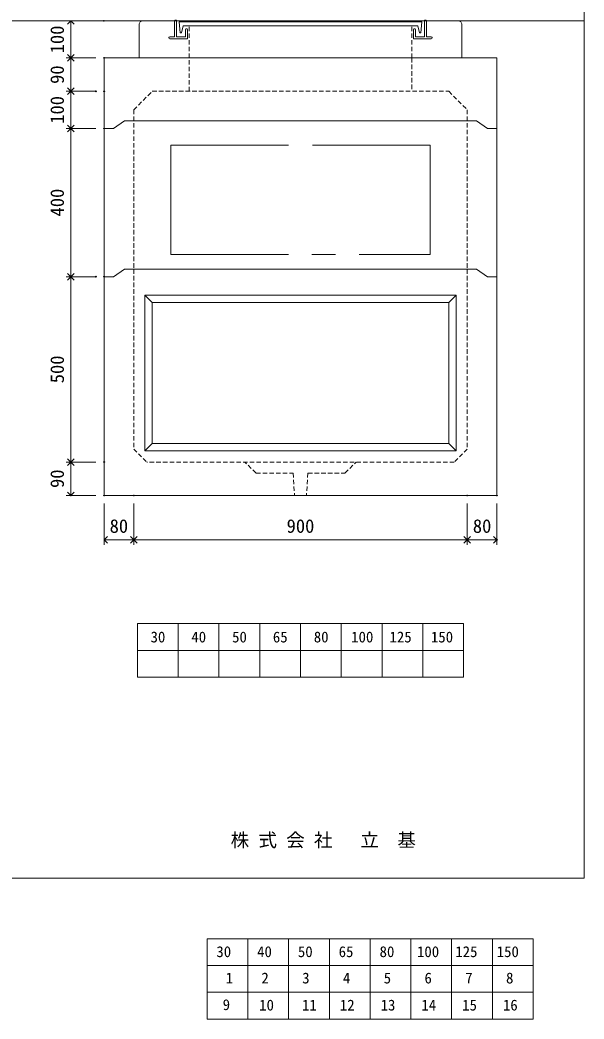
# Model space of a CAD drawing. Units: millimetres, scale not verified. Extents: x -4890 to 4890, y -2327 to 2327.
# Drawn here: x 3368 to 4890, y -2327 to 368 of the extents above; entities that cross this region are included whole.
import ezdxf
from ezdxf.enums import TextEntityAlignment as Align

# ---------------------------------------------------------------- set-up
doc = ezdxf.new("R2010")
doc.units = ezdxf.units.MM
doc.header["$LTSCALE"] = 10
doc.header["$PDMODE"] = 32
doc.header["$PDSIZE"] = 2
doc.linetypes.add('DASHED1', pattern=[1.8, 1.2, -0.6])
doc.linetypes.add('USER2', pattern=[50.8, 31.75, -6.35, 6.35, -6.35])
doc.layers.add('0-1_Defpoints', color=7, linetype='Continuous')
for name, color, linetype, lineweight in [('0-2_waku', 7, 'Continuous', 18), ('0-3_gaikei', 7, 'Continuous', 18), ('0-4_kakure', 7, 'DASHED1', 5), ('0-5_sunpou', 7, 'Continuous', 5), ('0-9_uchigawa', 6, 'Continuous', 18), ('0-B_futa', 3, 'Continuous', 18), ('0-C_GL', 4, 'Continuous', 18), ('0-E_文字１', 7, 'Continuous', 18), ('1-3_uchigawa2', 6, 'USER2', 18), ('1-5_文字２', 7, 'Continuous', 5)]:
    doc.layers.add(name, color=color, linetype=linetype, lineweight=lineweight)
doc.styles.add('ＭＳ ゴシック', font='')
doc.styles.get('ＭＳ ゴシック').set_extended_font_data('MS Gothic')

# ---------------------------------------------------------------- blocks, each defined once
blk = doc.blocks.new('_Open90')
at = {"layer": '0-5_sunpou'}
blk.add_line((0, 0), (-1, 0), dxfattribs=at)
blk.add_lwpolyline([(-0.5, 0.5), (0, 0), (-0.5, -0.5)], dxfattribs=at)
blk = doc.blocks.new('D94')
at = {"layer": '0-1_Defpoints'}
for p in [(5042.32, 1852.03), (4953, 1352.03), (5042.32, 1352.03)]:
    blk.add_point(p, dxfattribs=at)
at = {"layer": '0-5_sunpou'}
for p, q in [((5020.32, 1852.03), (4940, 1852.03)), ((4953, 1834.03), (4953, 1370.03)), ((5020.32, 1352.03), (4940, 1352.03))]:
    blk.add_line(p, q, dxfattribs=at)
at = {"layer": '0-5_sunpou', "xscale": 18, "yscale": 18}
for p, rotation in [((4953, 1852.03), 90), ((4953, 1352.03), 270)]:
    blk.add_blockref('_Open90', p, dxfattribs=dict(at, rotation=rotation))
at = {"layer": '0-5_sunpou', "style": 'ＭＳ ゴシック'}
blk.add_text('500', height=36.66, rotation=90, dxfattribs=at).set_placement((4945, 1564.53), align=Align.BOTTOM_LEFT)
blk = doc.blocks.new('D95')
at = {"layer": '0-1_Defpoints'}
for p in [(5042.32, 1352.03), (4953, 1262.03), (5042.32, 1262.03)]:
    blk.add_point(p, dxfattribs=at)
at = {"layer": '0-5_sunpou'}
for p, q in [((5020.32, 1352.03), (4940, 1352.03)), ((4953, 1334.03), (4953, 1280.03)), ((5020.32, 1262.03), (4940, 1262.03))]:
    blk.add_line(p, q, dxfattribs=at)
at = {"layer": '0-5_sunpou', "xscale": 18, "yscale": 18}
for p, rotation in [((4953, 1352.03), 90), ((4953, 1262.03), 270)]:
    blk.add_blockref('_Open90', p, dxfattribs=dict(at, rotation=rotation))
at = {"layer": '0-5_sunpou', "style": 'ＭＳ ゴシック'}
blk.add_text('90', height=36.66, rotation=90, dxfattribs=at).set_placement((4945, 1282.03), align=Align.BOTTOM_LEFT)
blk = doc.blocks.new('D96')
at = {"layer": '0-1_Defpoints'}
for p in [(5042.32, 1262.03), (5122.32, 1262.03), (5122.32, 1142)]:
    blk.add_point(p, dxfattribs=at)
at = {"layer": '0-5_sunpou'}
for p, q in [((5042.32, 1240.03), (5042.32, 1129)), ((5122.32, 1240.03), (5122.32, 1129)), ((5060.32, 1142), (5104.32, 1142))]:
    blk.add_line(p, q, dxfattribs=at)
at = {"layer": '0-5_sunpou', "xscale": 18, "yscale": 18, "rotation": 180}
blk.add_blockref('_Open90', (5042.32, 1142), dxfattribs=at)
at = {"layer": '0-5_sunpou', "xscale": 18, "yscale": 18}
blk.add_blockref('_Open90', (5122.32, 1142), dxfattribs=at)
at = {"layer": '0-5_sunpou', "style": 'ＭＳ ゴシック'}
blk.add_text('80', height=36.66, dxfattribs=at).set_placement((5057.32, 1150), align=Align.BOTTOM_LEFT)
blk = doc.blocks.new('D97')
at = {"layer": '0-1_Defpoints'}
for p in [(5122.32, 1262.03), (6022.32, 1262.03), (6022.32, 1142)]:
    blk.add_point(p, dxfattribs=at)
at = {"layer": '0-5_sunpou'}
for p, q in [((5122.32, 1240.03), (5122.32, 1129)), ((6022.32, 1240.03), (6022.32, 1129)), ((5140.32, 1142), (6004.32, 1142))]:
    blk.add_line(p, q, dxfattribs=at)
at = {"layer": '0-5_sunpou', "xscale": 18, "yscale": 18, "rotation": 180}
blk.add_blockref('_Open90', (5122.32, 1142), dxfattribs=at)
at = {"layer": '0-5_sunpou', "xscale": 18, "yscale": 18}
blk.add_blockref('_Open90', (6022.32, 1142), dxfattribs=at)
at = {"layer": '0-5_sunpou', "style": 'ＭＳ ゴシック'}
blk.add_text('900', height=36.66, dxfattribs=at).set_placement((5534.82, 1150), align=Align.BOTTOM_LEFT)
blk = doc.blocks.new('D98')
at = {"layer": '0-1_Defpoints'}
for p in [(6022.32, 1262.03), (6102.32, 1262.03), (6102.32, 1142)]:
    blk.add_point(p, dxfattribs=at)
at = {"layer": '0-5_sunpou'}
for p, q in [((6022.32, 1240.03), (6022.32, 1129)), ((6102.32, 1240.03), (6102.32, 1129)), ((6040.32, 1142), (6084.32, 1142))]:
    blk.add_line(p, q, dxfattribs=at)
at = {"layer": '0-5_sunpou', "xscale": 18, "yscale": 18, "rotation": 180}
blk.add_blockref('_Open90', (6022.32, 1142), dxfattribs=at)
at = {"layer": '0-5_sunpou', "xscale": 18, "yscale": 18}
blk.add_blockref('_Open90', (6102.32, 1142), dxfattribs=at)
at = {"layer": '0-5_sunpou', "style": 'ＭＳ ゴシック'}
blk.add_text('80', height=36.66, dxfattribs=at).set_placement((6037.32, 1150), align=Align.BOTTOM_LEFT)
blk = doc.blocks.new('D99')
at = {"layer": '0-1_Defpoints'}
for p in [(5041.54, 2542.03), (4953, 2442.03), (5042.32, 2442.03)]:
    blk.add_point(p, dxfattribs=at)
at = {"layer": '0-5_sunpou'}
for p, q in [((5019.54, 2542.03), (4940, 2542.03)), ((4953, 2524.03), (4953, 2460.03)), ((5020.32, 2442.03), (4940, 2442.03))]:
    blk.add_line(p, q, dxfattribs=at)
at = {"layer": '0-5_sunpou', "xscale": 18, "yscale": 18}
for p, rotation in [((4953, 2542.03), 90), ((4953, 2442.03), 270)]:
    blk.add_blockref('_Open90', p, dxfattribs=dict(at, rotation=rotation))
at = {"layer": '0-5_sunpou', "style": 'ＭＳ ゴシック'}
blk.add_text('100', height=36.66, rotation=90, dxfattribs=at).set_placement((4945, 2454.53), align=Align.BOTTOM_LEFT)
blk = doc.blocks.new('D100')
at = {"layer": '0-1_Defpoints'}
for p in [(5042.32, 2442.03), (4953, 2352.03), (5042.32, 2352.03)]:
    blk.add_point(p, dxfattribs=at)
at = {"layer": '0-5_sunpou'}
for p, q in [((5020.32, 2442.03), (4940, 2442.03)), ((4953, 2424.03), (4953, 2370.03)), ((5020.32, 2352.03), (4940, 2352.03))]:
    blk.add_line(p, q, dxfattribs=at)
at = {"layer": '0-5_sunpou', "xscale": 18, "yscale": 18}
for p, rotation in [((4953, 2442.03), 90), ((4953, 2352.03), 270)]:
    blk.add_blockref('_Open90', p, dxfattribs=dict(at, rotation=rotation))
at = {"layer": '0-5_sunpou', "style": 'ＭＳ ゴシック'}
blk.add_text('90', height=36.66, rotation=90, dxfattribs=at).set_placement((4945, 2372.03), align=Align.BOTTOM_LEFT)
blk = doc.blocks.new('D101')
at = {"layer": '0-1_Defpoints'}
for p in [(5020.32, 2352.03), (4953, 2252.03), (5042.32, 2252.03)]:
    blk.add_point(p, dxfattribs=at)
at = {"layer": '0-5_sunpou'}
for p, q in [((4998.32, 2352.03), (4940, 2352.03)), ((4953, 2334.03), (4953, 2270.03)), ((5020.32, 2252.03), (4940, 2252.03))]:
    blk.add_line(p, q, dxfattribs=at)
at = {"layer": '0-5_sunpou', "xscale": 18, "yscale": 18}
for p, rotation in [((4953, 2352.03), 90), ((4953, 2252.03), 270)]:
    blk.add_blockref('_Open90', p, dxfattribs=dict(at, rotation=rotation))
at = {"layer": '0-5_sunpou', "style": 'ＭＳ ゴシック'}
blk.add_text('100', height=36.66, rotation=90, dxfattribs=at).set_placement((4945, 2264.53), align=Align.BOTTOM_LEFT)
blk = doc.blocks.new('D102')
at = {"layer": '0-1_Defpoints'}
for p in [(5042.32, 2252.03), (4953, 1852.03), (5020.32, 1852.03)]:
    blk.add_point(p, dxfattribs=at)
at = {"layer": '0-5_sunpou'}
for p, q in [((5020.32, 2252.03), (4940, 2252.03)), ((4953, 2234.03), (4953, 1870.03)), ((4998.32, 1852.03), (4940, 1852.03))]:
    blk.add_line(p, q, dxfattribs=at)
at = {"layer": '0-5_sunpou', "xscale": 18, "yscale": 18}
for p, rotation in [((4953, 2252.03), 90), ((4953, 1852.03), 270)]:
    blk.add_blockref('_Open90', p, dxfattribs=dict(at, rotation=rotation))
at = {"layer": '0-5_sunpou', "style": 'ＭＳ ゴシック'}
blk.add_text('400', height=36.66, rotation=90, dxfattribs=at).set_placement((4945, 2014.53), align=Align.BOTTOM_LEFT)

msp = doc.modelspace()

# ---------------------------------------------------------------- linework, layer by layer
at = {"layer": '0-2_waku'}
for p, q in [((4889.94, 2327.48), (4889.94, -1947.52)), ((3684.94, -1260.85), (3684.94, -1404.85)), ((3684.94, -1260.85), (3684.94, -1404.85)), ((3684.94, -1260.85), (3684.94, -1404.85)), ((3684.94, -1260.85), (3684.94, -1404.85)), ((3684.94, -1260.85), (4564.94, -1260.85)), ((3794.94, -1260.85), (3794.94, -1404.85)), ((3904.94, -1260.85), (3904.94, -1404.85)), ((3904.94, -1260.85), (3904.94, -1404.85)), ((4014.94, -1260.85), (4014.94, -1404.85)), ((4124.94, -1260.85), (4124.94, -1404.85)), ((4234.94, -1260.85), (4234.94, -1404.85)), ((4344.94, -1260.85), (4344.94, -1404.85)), ((4454.94, -1260.85), (4454.94, -1404.85)), ((4564.94, -1260.85), (4564.94, -1404.85)), ((3684.94, -1332.85), (4564.94, -1332.85)), ((3684.94, -1404.85), (4564.94, -1404.85)), ((-1230.06, -1947.52), (4889.94, -1947.52)), ((-1230.06, -1947.52), (4889.94, -1947.52))]:
    msp.add_line(p, q, dxfattribs=at)
msp.add_lwpolyline([(-1230.06, 2327.48), (4889.94, 2327.48), (4889.94, -1947.52)], dxfattribs=at)
at = {"layer": '0-3_gaikei'}
for p, q in [((3689.94, 265.15), (3689.94, 355.15)), ((3699.94, 365.15), (3784.94, 365.15)), ((4464.94, 365.15), (4549.94, 365.15)), ((4559.94, 265.15), (4559.94, 355.15)), ((3594.94, 265.15), (4654.94, 265.15)), ((3594.94, 265.15), (3594.94, -914.85)), ((3689.94, 265.15), (3799.94, 265.15)), ((3724.94, 265.15), (4524.94, 265.15)), ((4559.94, 265.15), (4449.94, 265.15)), ((4654.94, 265.15), (4654.94, -914.85)), ((3619.94, 75.15), (3649.94, 95.15)), ((3649.94, 95.15), (4599.94, 95.15)), ((4599.94, 95.15), (4629.94, 75.15)), ((3619.94, 75.15), (3594.94, 75.15)), ((4629.94, 75.15), (4654.94, 75.15)), ((3619.94, -324.85), (3649.94, -304.85)), ((3649.94, -304.85), (4599.94, -304.85)), ((4599.94, -304.85), (4629.94, -324.85)), ((3619.94, -324.85), (3594.94, -324.85)), ((4629.94, -324.85), (4654.94, -324.85)), ((4654.94, -914.85), (3594.94, -914.85))]:
    msp.add_line(p, q, dxfattribs=at)
for centre, radius, start, end in [((3699.36, 355.73), 9.44, 86.47383, 183.52617), ((4550.27, 355.48), 9.68, 358.04251, 91.95749)]:
    msp.add_arc(centre, radius, start, end, dxfattribs=at)
at = {"layer": '0-4_kakure'}
for p, q in [((3824.94, 265.15), (3824.94, 351.65)), ((4424.94, 265.15), (4424.94, 351.65)), ((3824.94, 175.15), (3824.94, 265.15)), ((4424.94, 265.15), (4424.94, 175.15)), ((3674.94, 125.15), (3724.94, 175.15)), ((3724.94, 175.15), (4524.94, 175.15)), ((4524.94, 175.15), (4574.94, 125.15)), ((3674.94, 125.15), (3674.94, -304.85)), ((4574.94, 125.15), (4574.94, -304.85)), ((3674.94, -304.85), (3674.94, -789.85)), ((4574.94, -304.85), (4574.94, -789.85)), ((3674.94, -789.85), (3709.94, -824.85)), ((4574.94, -789.85), (4539.94, -824.85)), ((4539.94, -824.85), (3709.94, -824.85)), ((4004.94, -854.85), (3974.94, -824.85)), ((4244.94, -854.85), (4274.94, -824.85)), ((4004.94, -854.85), (4104.94, -854.85)), ((4104.94, -854.85), (4108.94, -914.85)), ((4144.94, -854.85), (4140.94, -914.85)), ((4144.94, -854.85), (4244.94, -854.85))]:
    msp.add_line(p, q, dxfattribs=at)
at = {"layer": '0-9_uchigawa'}
for p, q in [((3704.94, -374.85), (3704.94, -794.85)), ((3704.94, -374.85), (4124.94, -374.85)), ((3704.94, -374.85), (3724.94, -394.85)), ((4124.94, -374.85), (4544.94, -374.85)), ((4124.94, -374.85), (4544.94, -374.85)), ((4544.94, -374.85), (4524.94, -394.85)), ((4544.94, -374.85), (4544.94, -794.85)), ((3724.94, -394.85), (3724.94, -774.85)), ((3724.94, -394.85), (4124.94, -394.85)), ((3724.94, -394.85), (4124.94, -394.85)), ((4124.94, -394.85), (4524.94, -394.85)), ((4524.94, -394.85), (4524.94, -774.85)), ((3724.94, -774.85), (3704.94, -794.85)), ((3724.94, -774.85), (4124.94, -774.85)), ((4124.94, -774.85), (4524.94, -774.85)), ((4524.94, -774.85), (4544.94, -794.85)), ((3704.94, -794.85), (4124.94, -794.85)), ((4124.94, -794.85), (4544.94, -794.85))]:
    msp.add_line(p, q, dxfattribs=at)
at = {"layer": '0-B_futa'}
for p, q in [((3784.94, 365.15), (3784.94, 322.15)), ((3786.94, 367.15), (3789.94, 367.15)), ((3789.94, 367.15), (3789.94, 322.15)), ((3797.75, 362.65), (4452.08, 362.65)), ((3797.75, 362.65), (3800.24, 332.65)), ((3808.27, 351.65), (3803.95, 332.65)), ((3808.27, 351.65), (4441.61, 351.65)), ((4441.61, 351.65), (4445.93, 332.65)), ((4452.08, 362.65), (4449.83, 332.65)), ((4459.94, 367.15), (4459.94, 322.15)), ((4459.94, 367.15), (4462.94, 367.15)), ((4464.94, 365.15), (4464.94, 322.15)), ((3800.24, 332.65), (3803.95, 332.65)), ((3814.94, 342.15), (3814.94, 322.15)), ((3816.94, 344.15), (3817.94, 344.15)), ((3819.94, 342.15), (3819.94, 317.15)), ((4429.94, 342.15), (4429.94, 317.15)), ((4432.94, 344.15), (4431.94, 344.15)), ((4434.94, 342.15), (4434.94, 322.15)), ((4449.83, 332.65), (4445.93, 332.65)), ((3769.94, 320.15), (3769.94, 319.15)), ((3771.94, 322.15), (3784.94, 322.15)), ((3819.94, 317.15), (3771.94, 317.15)), ((3789.94, 322.15), (3814.94, 322.15)), ((4429.94, 317.15), (4477.94, 317.15)), ((4459.94, 322.15), (4434.94, 322.15)), ((4477.94, 322.15), (4464.94, 322.15)), ((4479.94, 320.15), (4479.94, 319.15))]:
    msp.add_line(p, q, dxfattribs=at)
for centre, start, end in [((3786.94, 365.15), 90, 180), ((4462.94, 365.15), 0, 90), ((3816.94, 342.15), 90, 180), ((3817.94, 342.15), 0, 90), ((4431.94, 342.15), 90, 180), ((4432.94, 342.15), 0, 90), ((3771.94, 320.15), 90, 180), ((3771.94, 319.15), 180, 270), ((4477.94, 320.15), 0, 90), ((4477.94, 319.15), 270, 0)]:
    msp.add_arc(centre, 2, start, end, dxfattribs=at)
at = {"layer": '0-C_GL'}
msp.add_line((-1230.06, 365.15), (4889.94, 365.15), dxfattribs=at)
at = {"layer": '1-3_uchigawa2'}
for p, q in [((3774.94, 30.15), (4124.94, 30.15)), ((3774.94, 30.15), (3774.94, -264.85)), ((4474.94, 30.15), (4124.94, 30.15)), ((4474.94, 30.15), (4474.94, -264.85)), ((3774.94, -264.85), (4474.94, -264.85))]:
    msp.add_line(p, q, dxfattribs=at)
at = {"layer": '1-5_文字２'}
for p, q in [((3872.76, -2111.4), (3872.76, -2255.4)), ((3872.76, -2111.4), (3872.76, -2255.4)), ((3872.76, -2111.4), (3872.76, -2255.4)), ((3872.76, -2111.4), (3872.76, -2255.4)), ((3872.76, -2111.4), (4752.76, -2111.4)), ((3872.76, -2111.4), (3872.76, -2255.4)), ((3872.76, -2111.4), (3872.76, -2255.4)), ((3872.76, -2111.4), (3872.76, -2255.4)), ((3872.76, -2111.4), (3872.76, -2255.4)), ((3872.76, -2111.4), (4752.76, -2111.4)), ((3982.76, -2111.4), (3982.76, -2255.4)), ((3982.76, -2111.4), (3982.76, -2255.4)), ((4092.76, -2111.4), (4092.76, -2255.4)), ((4092.76, -2111.4), (4092.76, -2255.4)), ((4092.76, -2111.4), (4092.76, -2255.4)), ((4092.76, -2111.4), (4092.76, -2255.4)), ((4202.76, -2111.4), (4202.76, -2255.4)), ((4202.76, -2111.4), (4202.76, -2255.4)), ((4312.76, -2111.4), (4312.76, -2255.4)), ((4312.76, -2111.4), (4312.76, -2255.4)), ((4422.76, -2111.4), (4422.76, -2255.4)), ((4422.76, -2111.4), (4422.76, -2255.4)), ((4532.76, -2111.4), (4532.76, -2255.4)), ((4532.76, -2111.4), (4532.76, -2255.4)), ((4642.76, -2111.4), (4642.76, -2255.4)), ((4642.76, -2111.4), (4642.76, -2255.4)), ((4752.76, -2111.4), (4752.76, -2255.4)), ((4752.76, -2111.4), (4752.76, -2255.4)), ((3872.76, -2183.4), (4752.76, -2183.4)), ((3872.76, -2183.4), (4752.76, -2183.4)), ((3872.76, -2255.4), (4752.76, -2255.4)), ((3872.76, -2255.4), (4752.76, -2255.4)), ((3872.76, -2255.4), (3872.76, -2327.4)), ((3872.76, -2255.4), (3872.76, -2327.4)), ((3872.76, -2255.4), (3872.76, -2327.4)), ((3872.76, -2255.4), (3872.76, -2327.4)), ((3872.76, -2255.4), (4752.76, -2255.4)), ((3872.76, -2255.4), (3872.76, -2327.4)), ((3872.76, -2255.4), (3872.76, -2327.4)), ((3872.76, -2255.4), (3872.76, -2327.4)), ((3872.76, -2255.4), (3872.76, -2327.4)), ((3872.76, -2255.4), (4752.76, -2255.4)), ((3982.76, -2255.4), (3982.76, -2327.4)), ((3982.76, -2255.4), (3982.76, -2327.4)), ((4092.76, -2255.4), (4092.76, -2327.4)), ((4092.76, -2255.4), (4092.76, -2327.4)), ((4092.76, -2255.4), (4092.76, -2327.4)), ((4092.76, -2255.4), (4092.76, -2327.4)), ((4202.76, -2255.4), (4202.76, -2327.4)), ((4202.76, -2255.4), (4202.76, -2327.4)), ((4312.76, -2255.4), (4312.76, -2327.4)), ((4312.76, -2255.4), (4312.76, -2327.4)), ((4422.76, -2255.4), (4422.76, -2327.4)), ((4422.76, -2255.4), (4422.76, -2327.4)), ((4532.76, -2255.4), (4532.76, -2327.4)), ((4532.76, -2255.4), (4532.76, -2327.4)), ((4642.76, -2255.4), (4642.76, -2327.4)), ((4642.76, -2255.4), (4642.76, -2327.4)), ((4752.76, -2255.4), (4752.76, -2327.4)), ((4752.76, -2255.4), (4752.76, -2327.4)), ((3872.76, -2327.4), (4752.76, -2327.4)), ((3872.76, -2327.4), (4752.76, -2327.4))]:
    msp.add_line(p, q, dxfattribs=at)

# ---------------------------------------------------------------- block references
at = {"layer": '0-5_sunpou'}
for name in ['D99', 'D100', 'D101', 'D102', 'D94', 'D95', 'D96', 'D97', 'D98']:
    msp.add_blockref(name, (-1447.37, -2176.88), dxfattribs=at)

# ---------------------------------------------------------------- texts
at = {"layer": '0-E_文字１', "style": 'ＭＳ ゴシック'}
for s, height, p in [('30', 29.33, (3720.37, -1320.31)), ('40', 29.33, (3830.37, -1320.31)), ('50', 29.33, (3940.37, -1320.31)), ('65', 29.33, (4050.37, -1320.31)), ('80', 29.33, (4160.78, -1320.31)), ('100', 29.33, (4261.65, -1320.31)), ('125', 29.33, (4365.04, -1320.31)), ('150', 29.33, (4476.8, -1320.31)), ('株 式 会 社 \u3000立\u3000基', 36.66, (3936.48, -1873.88))]:
    msp.add_text(s, height=height, dxfattribs=at).set_placement(p, align=Align.BOTTOM_LEFT)
at = {"layer": '1-5_文字２', "style": 'ＭＳ ゴシック'}
for s, p in [('30', (3897.91, -2169.22)), ('30', (3897.91, -2169.22)), ('40', (4007.91, -2169.22)), ('40', (4007.91, -2169.22)), ('50', (4117.91, -2169.22)), ('50', (4117.91, -2169.22)), ('65', (4227.91, -2169.22)), ('65', (4227.91, -2169.22)), ('80', (4338.32, -2169.22)), ('80', (4338.32, -2169.22)), ('100', (4439.19, -2169.22)), ('100', (4439.19, -2169.22)), ('125', (4542.58, -2169.22)), ('125', (4542.58, -2169.22)), ('150', (4654.34, -2169.22)), ('150', (4654.34, -2169.22)), ('1', (3923.06, -2240.26)), ('2', (4019.49, -2240.26)), ('3', (4129.49, -2240.26)), ('4', (4239.49, -2240.26)), ('5', (4349.49, -2240.26)), ('6', (4459.49, -2240.26)), ('7', (4569.49, -2240.26)), ('8', (4679.49, -2240.26)), ('9', (3914.99, -2312.26)), ('10', (4013.41, -2313.22)), ('11', (4128.9, -2313.22)), ('12', (4231.11, -2313.22)), ('13', (4341.11, -2313.22)), ('14', (4451.11, -2313.22)), ('15', (4561.11, -2313.22)), ('16', (4671.11, -2313.22))]:
    msp.add_text(s, height=29.33, dxfattribs=at).set_placement(p, align=Align.BOTTOM_LEFT)

doc.saveas('drawing.dxf')
